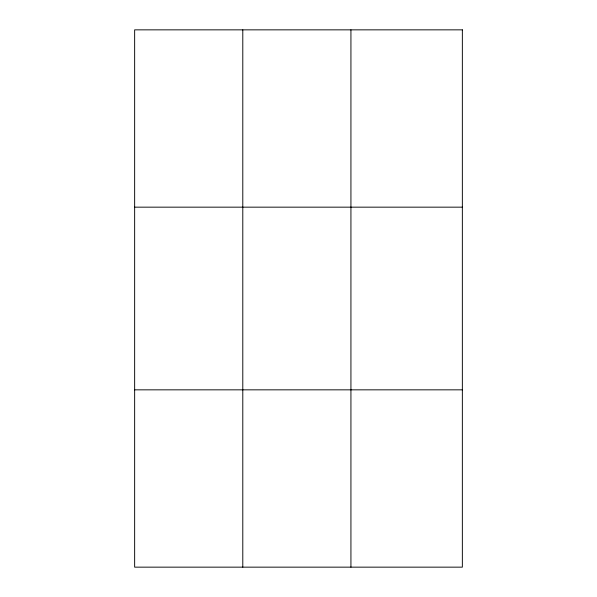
<?xml version="1.0" encoding="UTF-8"?>
<svg xmlns="http://www.w3.org/2000/svg" width="597" height="597" viewBox="0 0 597 597"><rect width="100%" height="100%" fill="white"/><g stroke="black" fill="none" stroke-linecap="round" stroke-linejoin="round"><path stroke-width="0.9" d="M242.792 29.85L242.792 567.15M350.932 29.85L350.932 567.15M134.646 207.159L462.354 207.159M134.646 389.841L462.354 389.841M462.354 29.85L462.354 567.15L134.646 567.15L134.646 29.85L462.354 29.85"/></g></svg>
